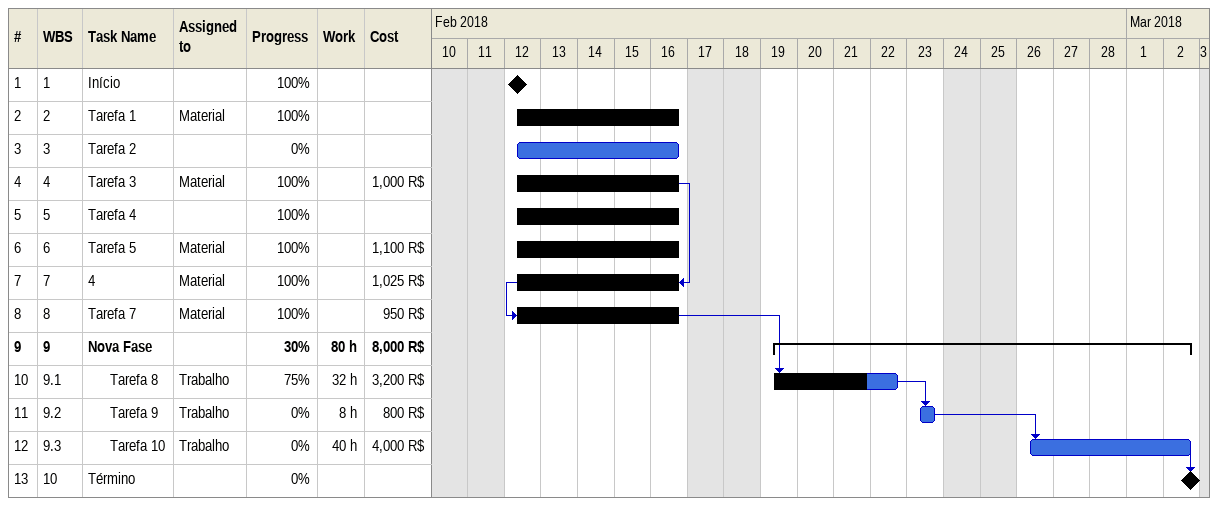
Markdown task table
| ID | WBS | Task | Start | Finish | Predecessors | Resources | % complete | Work (h) | Cost (R$) |
|---|---|---|---|---|---|---|---|---|---|
| 1 | 1 | Início (milestone) | 2018-02-12 | 2018-02-12 |  |  | 100 |  |  |
| 2 | 2 | Tarefa 1 | 2018-02-12 | 2018-02-16 |  | Material | 100 |  |  |
| 3 | 3 | Tarefa 2 | 2018-02-12 | 2018-02-16 |  |  | 0 |  |  |
| 4 | 4 | Tarefa 3 | 2018-02-12 | 2018-02-16 |  | Material | 100 |  | 1000 |
| 5 | 5 | Tarefa 4 | 2018-02-12 | 2018-02-16 |  |  | 100 |  |  |
| 6 | 6 | Tarefa 5 | 2018-02-12 | 2018-02-16 |  | Material | 100 |  | 1100 |
| 7 | 7 | 4 | 2018-02-12 | 2018-02-16 | 4FF | Material | 100 |  | 1025 |
| 8 | 8 | Tarefa 7 | 2018-02-12 | 2018-02-16 | 7SS | Material | 100 |  | 950 |
| 9 | 9 | **Nova Fase** | 2018-02-19 | 2018-03-02 |  |  | 30 | 80 | 8000 |
| 10 | 9.1 | Tarefa 8 | 2018-02-19 | 2018-02-22 | 8 | Trabalho | 75 | 32 | 3200 |
| 11 | 9.2 | Tarefa 9 | 2018-02-23 | 2018-02-23 | 10 | Trabalho | 0 | 8 | 800 |
| 12 | 9.3 | Tarefa 10 | 2018-02-26 | 2018-03-02 | 11 | Trabalho | 0 | 40 | 4000 |
| 13 | 10 | Término (milestone) | 2018-03-02 | 2018-03-02 | 12 |  | 0 |  |  |
